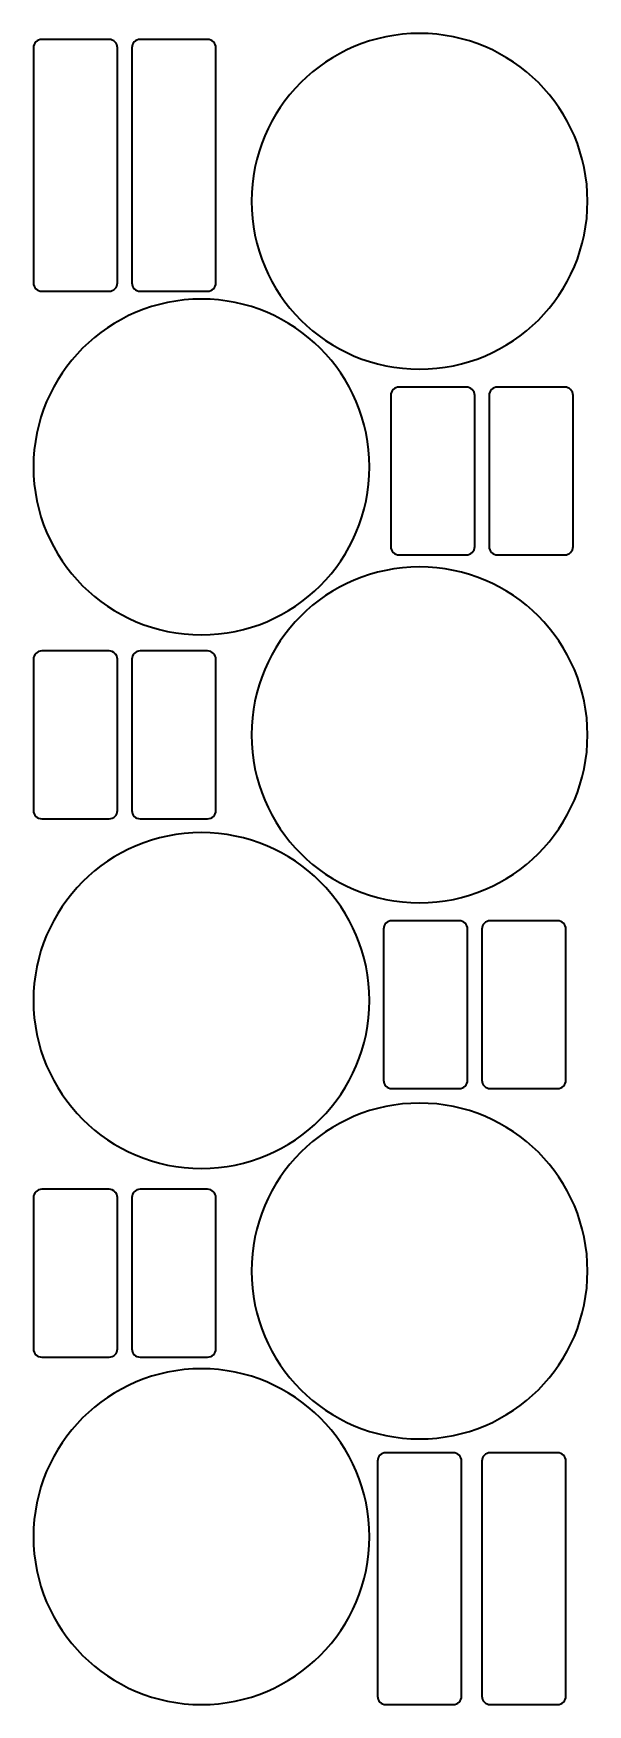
# Model space of a CAD drawing. Header units: inches. Extents: x -2236 to -1247, y -1779 to 1207.
import ezdxf

# ---------------------------------------------------------------- set-up
doc = ezdxf.new("R2010")
doc.units = ezdxf.units.IN
doc.header["$MEASUREMENT"] = 0
doc.layers.add('Capa 1', color=7, linetype='Continuous')

# ---------------------------------------------------------------- blocks, each defined once
blk = doc.blocks.new('block 2')
at = {"layer": 'Capa 1', "color": 250, "lineweight": 35, "true_color": 0x201815}
for points in [[(-2101.1, -1158.3), (-2101.1, -1158.3), (-2221.1, -1158.3), (-2221.1, -1158.3), (-2229.4, -1158.3), (-2236.1, -1151.6), (-2236.1, -1143.3), (-2236.1, -1143.3), (-2236.1, -873.3), (-2236.1, -873.3), (-2236.1, -865), (-2229.4, -858.3), (-2221.1, -858.3), (-2221.1, -858.3), (-2101.1, -858.3), (-2101.1, -858.3), (-2092.8, -858.3), (-2086.1, -865), (-2086.1, -873.3), (-2086.1, -873.3), (-2086.1, -1143.3), (-2086.1, -1143.3), (-2086.1, -1151.6), (-2092.8, -1158.3), (-2101.1, -1158.3)], [(-1925.4, -1158.3), (-1925.4, -1158.3), (-2045.4, -1158.3), (-2045.4, -1158.3), (-2053.7, -1158.3), (-2060.4, -1151.6), (-2060.4, -1143.3), (-2060.4, -1143.3), (-2060.4, -873.3), (-2060.4, -873.3), (-2060.4, -865), (-2053.7, -858.3), (-2045.4, -858.3), (-2045.4, -858.3), (-1925.4, -858.3), (-1925.4, -858.3), (-1917.2, -858.3), (-1910.4, -865), (-1910.4, -873.3), (-1910.4, -873.3), (-1910.4, -1143.3), (-1910.4, -1143.3), (-1910.4, -1151.6), (-1917.2, -1158.3), (-1925.4, -1158.3)]]:
    blk.add_open_spline(points, degree=3, knots=[0, 0, 0, 0, 1, 1, 1, 2, 2, 2, 3, 3, 3, 4, 4, 4, 5, 5, 5, 6, 6, 6, 7, 7, 7, 8, 8, 8, 8], dxfattribs=at)

msp = doc.modelspace()

# ---------------------------------------------------------------- linework, layer by layer
at = {"layer": 'Capa 1', "color": 250, "lineweight": 35, "true_color": 0x201815}
for points, knots in [([(-2101.1, 746.2), (-2101.1, 746.2), (-2221.1, 746.2), (-2221.1, 746.2), (-2229.4, 746.2), (-2236.1, 752.9), (-2236.1, 761.2), (-2236.1, 761.2), (-2236.1, 1181.2), (-2236.1, 1181.2), (-2236.1, 1189.5), (-2229.4, 1196.2), (-2221.1, 1196.2), (-2221.1, 1196.2), (-2101.1, 1196.2), (-2101.1, 1196.2), (-2092.8, 1196.2), (-2086.1, 1189.5), (-2086.1, 1181.2), (-2086.1, 1181.2), (-2086.1, 761.2), (-2086.1, 761.2), (-2086.1, 752.9), (-2092.8, 746.2), (-2101.1, 746.2)], [0, 0, 0, 0, 1, 1, 1, 2, 2, 2, 3, 3, 3, 4, 4, 4, 5, 5, 5, 6, 6, 6, 7, 7, 7, 8, 8, 8, 8]), ([(-1925.4, 746.2), (-1925.4, 746.2), (-2045.4, 746.2), (-2045.4, 746.2), (-2053.7, 746.2), (-2060.4, 752.9), (-2060.4, 761.2), (-2060.4, 761.2), (-2060.4, 1181.2), (-2060.4, 1181.2), (-2060.4, 1189.5), (-2053.7, 1196.2), (-2045.4, 1196.2), (-2045.4, 1196.2), (-1925.4, 1196.2), (-1925.4, 1196.2), (-1917.2, 1196.2), (-1910.4, 1189.5), (-1910.4, 1181.2), (-1910.4, 1181.2), (-1910.4, 761.2), (-1910.4, 761.2), (-1910.4, 752.9), (-1917.2, 746.2), (-1925.4, 746.2)], [0, 0, 0, 0, 1, 1, 1, 2, 2, 2, 3, 3, 3, 4, 4, 4, 5, 5, 5, 6, 6, 6, 7, 7, 7, 8, 8, 8, 8]), ([(-1246.7, 907), (-1246.7, 741.3), (-1381, 607), (-1546.7, 607), (-1712.4, 607), (-1846.7, 741.3), (-1846.7, 907), (-1846.7, 1072.7), (-1712.4, 1207), (-1546.7, 1207), (-1381, 1207), (-1246.7, 1072.7), (-1246.7, 907)], [0, 0, 0, 0, 1, 1, 1, 2, 2, 2, 3, 3, 3, 4, 4, 4, 4]), ([(-1636.1, 432.3), (-1636.1, 266.6), (-1770.4, 132.3), (-1936.1, 132.3), (-2101.8, 132.3), (-2236.1, 266.6), (-2236.1, 432.3), (-2236.1, 597.9), (-2101.8, 732.3), (-1936.1, 732.3), (-1770.4, 732.3), (-1636.1, 597.9), (-1636.1, 432.3)], [0, 0, 0, 0, 1, 1, 1, 2, 2, 2, 3, 3, 3, 4, 4, 4, 4]), ([(-1463.2, 275.1), (-1463.2, 275.1), (-1583.2, 275.1), (-1583.2, 275.1), (-1591.5, 275.1), (-1598.2, 281.8), (-1598.2, 290.1), (-1598.2, 290.1), (-1598.2, 560.1), (-1598.2, 560.1), (-1598.2, 568.4), (-1591.5, 575.1), (-1583.2, 575.1), (-1583.2, 575.1), (-1463.2, 575.1), (-1463.2, 575.1), (-1454.9, 575.1), (-1448.2, 568.4), (-1448.2, 560.1), (-1448.2, 560.1), (-1448.2, 290.1), (-1448.2, 290.1), (-1448.2, 281.8), (-1454.9, 275.1), (-1463.2, 275.1)], [0, 0, 0, 0, 1, 1, 1, 2, 2, 2, 3, 3, 3, 4, 4, 4, 5, 5, 5, 6, 6, 6, 7, 7, 7, 8, 8, 8, 8]), ([(-1287.5, 275.1), (-1287.5, 275.1), (-1407.5, 275.1), (-1407.5, 275.1), (-1415.8, 275.1), (-1422.5, 281.8), (-1422.5, 290.1), (-1422.5, 290.1), (-1422.5, 560.1), (-1422.5, 560.1), (-1422.5, 568.4), (-1415.8, 575.1), (-1407.5, 575.1), (-1407.5, 575.1), (-1287.5, 575.1), (-1287.5, 575.1), (-1279.2, 575.1), (-1272.5, 568.4), (-1272.5, 560.1), (-1272.5, 560.1), (-1272.5, 290.1), (-1272.5, 290.1), (-1272.5, 281.8), (-1279.2, 275.1), (-1287.5, 275.1)], [0, 0, 0, 0, 1, 1, 1, 2, 2, 2, 3, 3, 3, 4, 4, 4, 5, 5, 5, 6, 6, 6, 7, 7, 7, 8, 8, 8, 8]), ([(-1246.7, -46.4), (-1246.7, -212.1), (-1381, -346.4), (-1546.7, -346.4), (-1712.4, -346.4), (-1846.7, -212.1), (-1846.7, -46.4), (-1846.7, 119.3), (-1712.4, 253.6), (-1546.7, 253.6), (-1381, 253.6), (-1246.7, 119.3), (-1246.7, -46.4)], [0, 0, 0, 0, 1, 1, 1, 2, 2, 2, 3, 3, 3, 4, 4, 4, 4]), ([(-2101.1, -196.4), (-2101.1, -196.4), (-2221.1, -196.4), (-2221.1, -196.4), (-2229.4, -196.4), (-2236.1, -189.7), (-2236.1, -181.4), (-2236.1, -181.4), (-2236.1, 88.6), (-2236.1, 88.6), (-2236.1, 96.9), (-2229.4, 103.6), (-2221.1, 103.6), (-2221.1, 103.6), (-2101.1, 103.6), (-2101.1, 103.6), (-2092.8, 103.6), (-2086.1, 96.9), (-2086.1, 88.6), (-2086.1, 88.6), (-2086.1, -181.4), (-2086.1, -181.4), (-2086.1, -189.7), (-2092.8, -196.4), (-2101.1, -196.4)], [0, 0, 0, 0, 1, 1, 1, 2, 2, 2, 3, 3, 3, 4, 4, 4, 5, 5, 5, 6, 6, 6, 7, 7, 7, 8, 8, 8, 8]), ([(-1925.4, -196.4), (-1925.4, -196.4), (-2045.4, -196.4), (-2045.4, -196.4), (-2053.7, -196.4), (-2060.4, -189.7), (-2060.4, -181.4), (-2060.4, -181.4), (-2060.4, 88.6), (-2060.4, 88.6), (-2060.4, 96.9), (-2053.7, 103.6), (-2045.4, 103.6), (-2045.4, 103.6), (-1925.4, 103.6), (-1925.4, 103.6), (-1917.2, 103.6), (-1910.4, 96.9), (-1910.4, 88.6), (-1910.4, 88.6), (-1910.4, -181.4), (-1910.4, -181.4), (-1910.4, -189.7), (-1917.2, -196.4), (-1925.4, -196.4)], [0, 0, 0, 0, 1, 1, 1, 2, 2, 2, 3, 3, 3, 4, 4, 4, 5, 5, 5, 6, 6, 6, 7, 7, 7, 8, 8, 8, 8]), ([(-1636.1, -521.1), (-1636.1, -686.8), (-1770.4, -821.1), (-1936.1, -821.1), (-2101.8, -821.1), (-2236.1, -686.8), (-2236.1, -521.1), (-2236.1, -355.4), (-2101.8, -221.1), (-1936.1, -221.1), (-1770.4, -221.1), (-1636.1, -355.4), (-1636.1, -521.1)], [0, 0, 0, 0, 1, 1, 1, 2, 2, 2, 3, 3, 3, 4, 4, 4, 4]), ([(-1476, -678.5), (-1476, -678.5), (-1596, -678.5), (-1596, -678.5), (-1604.3, -678.5), (-1611, -671.8), (-1611, -663.5), (-1611, -663.5), (-1611, -393.5), (-1611, -393.5), (-1611, -385.3), (-1604.3, -378.5), (-1596, -378.5), (-1596, -378.5), (-1476, -378.5), (-1476, -378.5), (-1467.7, -378.5), (-1461, -385.3), (-1461, -393.5), (-1461, -393.5), (-1461, -663.5), (-1461, -663.5), (-1461, -671.8), (-1467.7, -678.5), (-1476, -678.5)], [0, 0, 0, 0, 1, 1, 1, 2, 2, 2, 3, 3, 3, 4, 4, 4, 5, 5, 5, 6, 6, 6, 7, 7, 7, 8, 8, 8, 8]), ([(-1300.4, -678.5), (-1300.4, -678.5), (-1420.4, -678.5), (-1420.4, -678.5), (-1428.6, -678.5), (-1435.4, -671.8), (-1435.4, -663.5), (-1435.4, -663.5), (-1435.4, -393.5), (-1435.4, -393.5), (-1435.4, -385.3), (-1428.6, -378.5), (-1420.4, -378.5), (-1420.4, -378.5), (-1300.4, -378.5), (-1300.4, -378.5), (-1292.1, -378.5), (-1285.4, -385.3), (-1285.4, -393.5), (-1285.4, -393.5), (-1285.4, -663.5), (-1285.4, -663.5), (-1285.4, -671.8), (-1292.1, -678.5), (-1300.4, -678.5)], [0, 0, 0, 0, 1, 1, 1, 2, 2, 2, 3, 3, 3, 4, 4, 4, 5, 5, 5, 6, 6, 6, 7, 7, 7, 8, 8, 8, 8]), ([(-1246.7, -1004.4), (-1246.7, -1170.1), (-1381, -1304.4), (-1546.7, -1304.4), (-1712.4, -1304.4), (-1846.7, -1170.1), (-1846.7, -1004.4), (-1846.7, -838.7), (-1712.4, -704.4), (-1546.7, -704.4), (-1381, -704.4), (-1246.7, -838.7), (-1246.7, -1004.4)], [0, 0, 0, 0, 1, 1, 1, 2, 2, 2, 3, 3, 3, 4, 4, 4, 4]), ([(-1636.1, -1479.1), (-1636.1, -1644.8), (-1770.4, -1779.1), (-1936.1, -1779.1), (-2101.8, -1779.1), (-2236.1, -1644.8), (-2236.1, -1479.1), (-2236.1, -1313.4), (-2101.8, -1179.1), (-1936.1, -1179.1), (-1770.4, -1179.1), (-1636.1, -1313.4), (-1636.1, -1479.1)], [0, 0, 0, 0, 1, 1, 1, 2, 2, 2, 3, 3, 3, 4, 4, 4, 4]), ([(-1486.7, -1779.1), (-1486.7, -1779.1), (-1606.7, -1779.1), (-1606.7, -1779.1), (-1615, -1779.1), (-1621.7, -1772.4), (-1621.7, -1764.1), (-1621.7, -1764.1), (-1621.7, -1344.1), (-1621.7, -1344.1), (-1621.7, -1335.8), (-1615, -1329.1), (-1606.7, -1329.1), (-1606.7, -1329.1), (-1486.7, -1329.1), (-1486.7, -1329.1), (-1478.4, -1329.1), (-1471.7, -1335.8), (-1471.7, -1344.1), (-1471.7, -1344.1), (-1471.7, -1764.1), (-1471.7, -1764.1), (-1471.7, -1772.4), (-1478.4, -1779.1), (-1486.7, -1779.1)], [0, 0, 0, 0, 1, 1, 1, 2, 2, 2, 3, 3, 3, 4, 4, 4, 5, 5, 5, 6, 6, 6, 7, 7, 7, 8, 8, 8, 8]), ([(-1300.4, -1779.1), (-1300.4, -1779.1), (-1420.4, -1779.1), (-1420.4, -1779.1), (-1428.6, -1779.1), (-1435.4, -1772.4), (-1435.4, -1764.1), (-1435.4, -1764.1), (-1435.4, -1344.1), (-1435.4, -1344.1), (-1435.4, -1335.8), (-1428.6, -1329.1), (-1420.4, -1329.1), (-1420.4, -1329.1), (-1300.4, -1329.1), (-1300.4, -1329.1), (-1292.1, -1329.1), (-1285.4, -1335.8), (-1285.4, -1344.1), (-1285.4, -1344.1), (-1285.4, -1764.1), (-1285.4, -1764.1), (-1285.4, -1772.4), (-1292.1, -1779.1), (-1300.4, -1779.1)], [0, 0, 0, 0, 1, 1, 1, 2, 2, 2, 3, 3, 3, 4, 4, 4, 5, 5, 5, 6, 6, 6, 7, 7, 7, 8, 8, 8, 8])]:
    msp.add_open_spline(points, degree=3, knots=knots, dxfattribs=at)

# ---------------------------------------------------------------- block references
at = {"layer": 'Capa 1'}
msp.add_blockref('block 2', (0, 0), dxfattribs=at)

doc.saveas('drawing.dxf')
